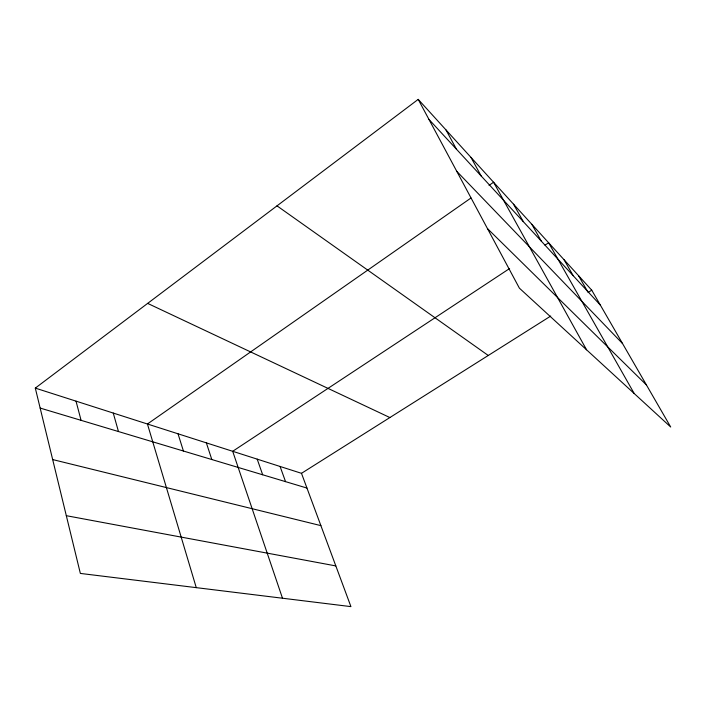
<?xml version="1.0" encoding="UTF-8"?>
<svg xmlns="http://www.w3.org/2000/svg" width="706" height="706" viewBox="0 0 706 706"><rect width="100%" height="100%" fill="white"/><g stroke="black" fill="none" stroke-linecap="round" stroke-linejoin="round"><path stroke-width="1.06" d="M35.3 388.106L301.488 473.32L350.926 606.622L80.352 573.422L35.3 388.106L418.208 99.378L591.743 290.175L670.7 427.015L519.387 288.154L418.208 99.378M470.964 198.015L147.439 424.006L196.259 587.639M489.046 185.387L493.565 182.227L586.562 349.797M509.608 268.527L232.689 451.293L282.488 598.22M544.997 245.167L548.624 242.767L634.209 393.524M301.488 473.32L550.724 316.059M588.01 292.522L591.743 290.175M66.311 515.689L335.827 565.921M52.668 459.562L320.895 525.635M40.154 408.068L306.951 488.058M147.651 303.395L389.871 417.546M277.008 205.852L488.261 355.471M487.458 228.576L646.449 384.973M456.764 171.32L622.568 343.593M428.921 119.367L600.4 305.177M578.452 275.561L587.321 291.004M564.12 259.799L573.201 275.711M531.83 224.296L541.361 241.205M513.536 204.193L523.305 221.64M470.955 157.376L481.201 176.015M445.971 129.904L456.455 149.204M280.079 466.463L285.551 481.642M257.196 459.138L262.676 474.776M206.364 442.874L211.809 459.527M178.027 433.802L183.419 451.019M113.26 413.063L118.467 431.542M76.019 401.149L81.075 420.335"/></g></svg>
